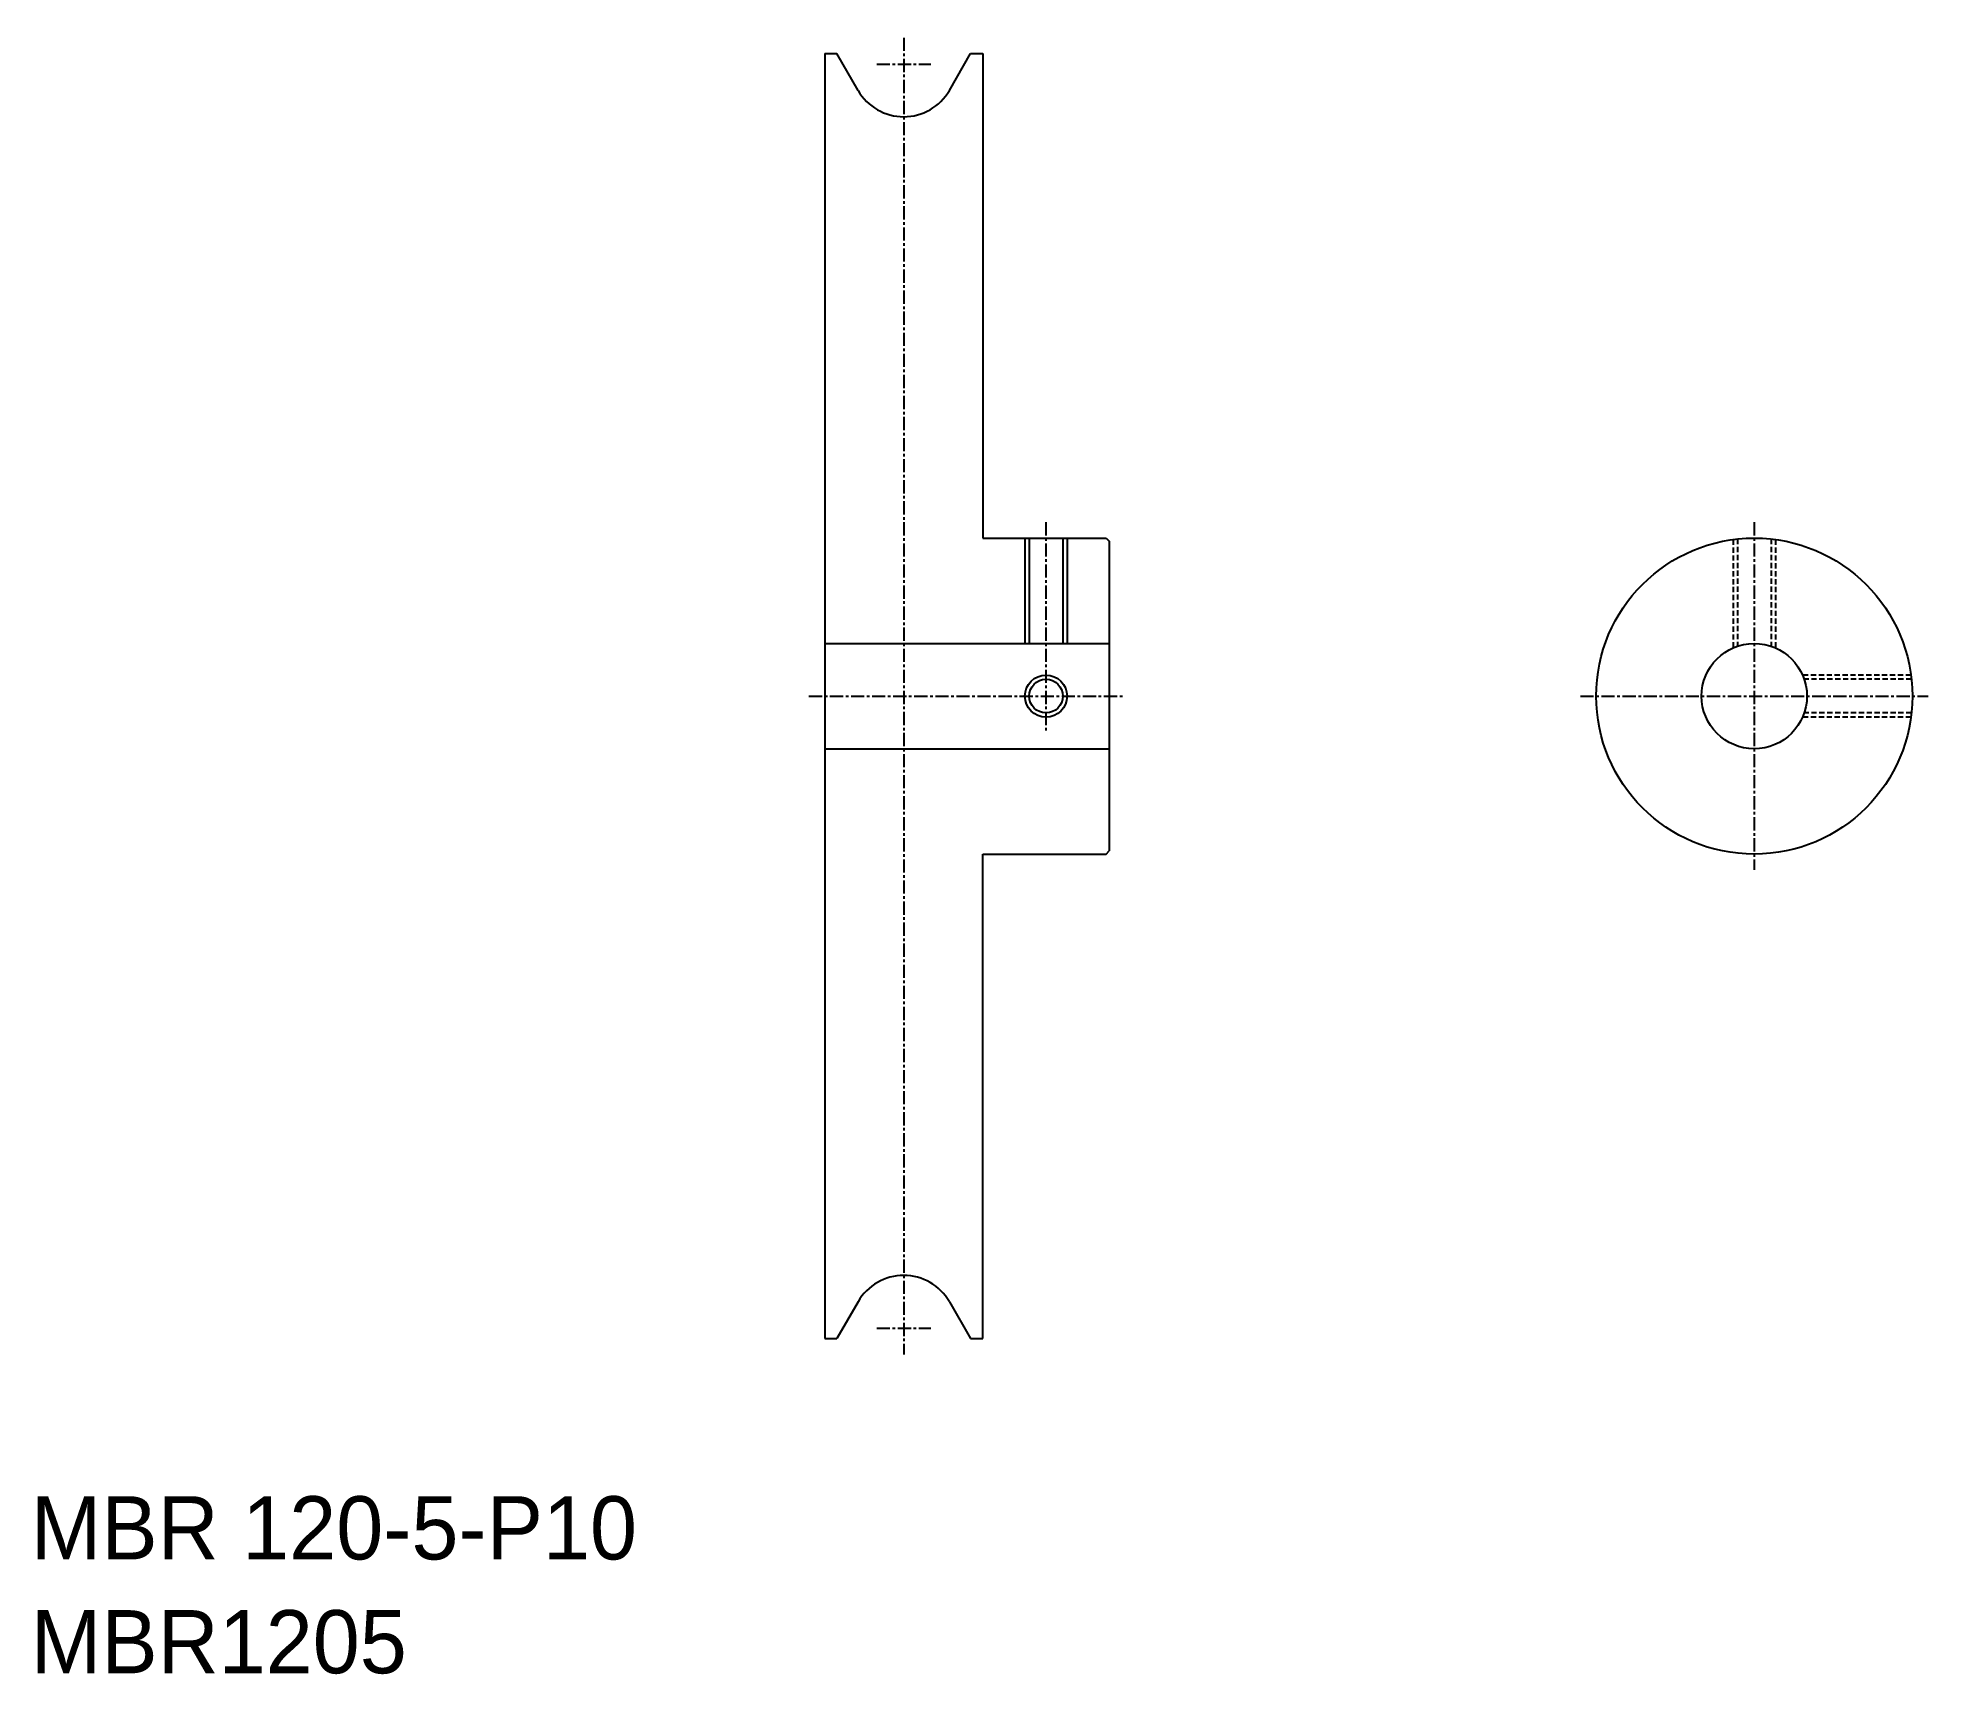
# Model space of a CAD drawing. Extents: x -285 to -106, y -61 to 94.
import ezdxf

# ---------------------------------------------------------------- set-up
doc = ezdxf.new("R2010")
doc.units = 0
doc.linetypes.add('CENTER', pattern=[2, 1.25, -0.25, 0.25, -0.25])
doc.linetypes.add('DASHED', pattern=[0.75, 0.5, -0.25])
doc.layers.get('0').update_dxf_attribs({"linetype": 'CONTINUOUS'})
doc.layers.add('CENTER', color=1, linetype='CENTER')

msp = doc.modelspace()

# ---------------------------------------------------------------- linework, layer by layer
at = {"color": 7, "linetype": 'CONTINUOUS'}
for p, q in [((-210.65, 92.96), (-210.65, -29.04)), ((-210.65, 92.96), (-209.5, 92.96)), ((-207.48, 89.46), (-209.5, 92.96)), ((-198.82, 89.46), (-196.8, 92.96)), ((-196.8, 92.96), (-195.65, 92.96)), ((-195.65, 92.96), (-195.65, 46.96)), ((-195.65, 46.96), (-183.95, 46.96)), ((-191.25, 46.96), (-191.25, 36.96)), ((-188.05, 46.96), (-188.05, 36.96)), ((-183.95, 46.96), (-183.65, 46.66)), ((-183.65, 46.66), (-183.65, 17.26)), ((-210.65, 36.96), (-183.65, 36.96)), ((-210.65, 26.96), (-183.65, 26.96)), ((-195.65, 16.96), (-183.95, 16.96)), ((-195.65, -29.04), (-195.65, 16.96)), ((-183.95, 16.96), (-183.65, 17.26)), ((-207.48, -25.54), (-209.5, -29.04)), ((-198.82, -25.54), (-196.8, -29.04)), ((-210.65, -29.04), (-209.5, -29.04)), ((-196.8, -29.04), (-195.65, -29.04))]:
    msp.add_line(p, q, dxfattribs=at)
at = {"color": 3, "linetype": 'CONTINUOUS'}
for p, q in [((-191.65, 46.96), (-191.65, 36.96)), ((-187.65, 46.96), (-187.65, 36.96))]:
    msp.add_line(p, q, dxfattribs=at)
at = {"color": 3, "linetype": 'DASHED'}
for p, q in [((-124.43, 46.82), (-124.43, 36.54)), ((-124.03, 46.87), (-124.03, 36.7)), ((-120.83, 46.87), (-120.83, 36.7)), ((-120.43, 46.82), (-120.43, 36.54)), ((-107.56, 33.96), (-117.84, 33.96)), ((-107.51, 33.56), (-117.69, 33.56)), ((-107.56, 29.96), (-117.84, 29.96)), ((-107.51, 30.36), (-117.69, 30.36))]:
    msp.add_line(p, q, dxfattribs=at)
at = {"color": 7, "linetype": 'CONTINUOUS'}
for centre, radius in [((-122.43, 31.96), 15), ((-122.43, 31.96), 5), ((-189.65, 31.96), 1.6)]:
    msp.add_circle(centre, radius, dxfattribs=at)
at = {"color": 3, "linetype": 'CONTINUOUS'}
msp.add_circle((-189.65, 31.96), 2, dxfattribs=at)
at = {"color": 7, "linetype": 'CONTINUOUS'}
for centre, start, end in [((-203.15, 91.96), 210, 330), ((-203.15, -28.04), 30, 150)]:
    msp.add_arc(centre, 5, start, end, dxfattribs=at)
at = {"layer": 'CENTER', "color": 1, "linetype": 'CENTER'}
for p, q in [((-203.15, 94.46), (-203.15, -30.54)), ((-205.71, 91.96), (-200.59, 91.96)), ((-189.65, 48.46), (-189.65, 28.46)), ((-122.43, 48.46), (-122.43, 15.46)), ((-212.15, 31.96), (-182.15, 31.96)), ((-212.15, 31.96), (-182.15, 31.96)), ((-138.93, 31.96), (-105.93, 31.96)), ((-205.71, -28.04), (-200.59, -28.04))]:
    msp.add_line(p, q, dxfattribs=at)

# ---------------------------------------------------------------- texts
at = {"color": 7, "linetype": 'CONTINUOUS'}
for s, p in [('MBR 120-5-P10', (-285.99, -50)), ('MBR1205', (-285.99, -60.81))]:
    msp.add_text(s, height=6, dxfattribs=at).set_placement(p)

doc.saveas('drawing.dxf')
